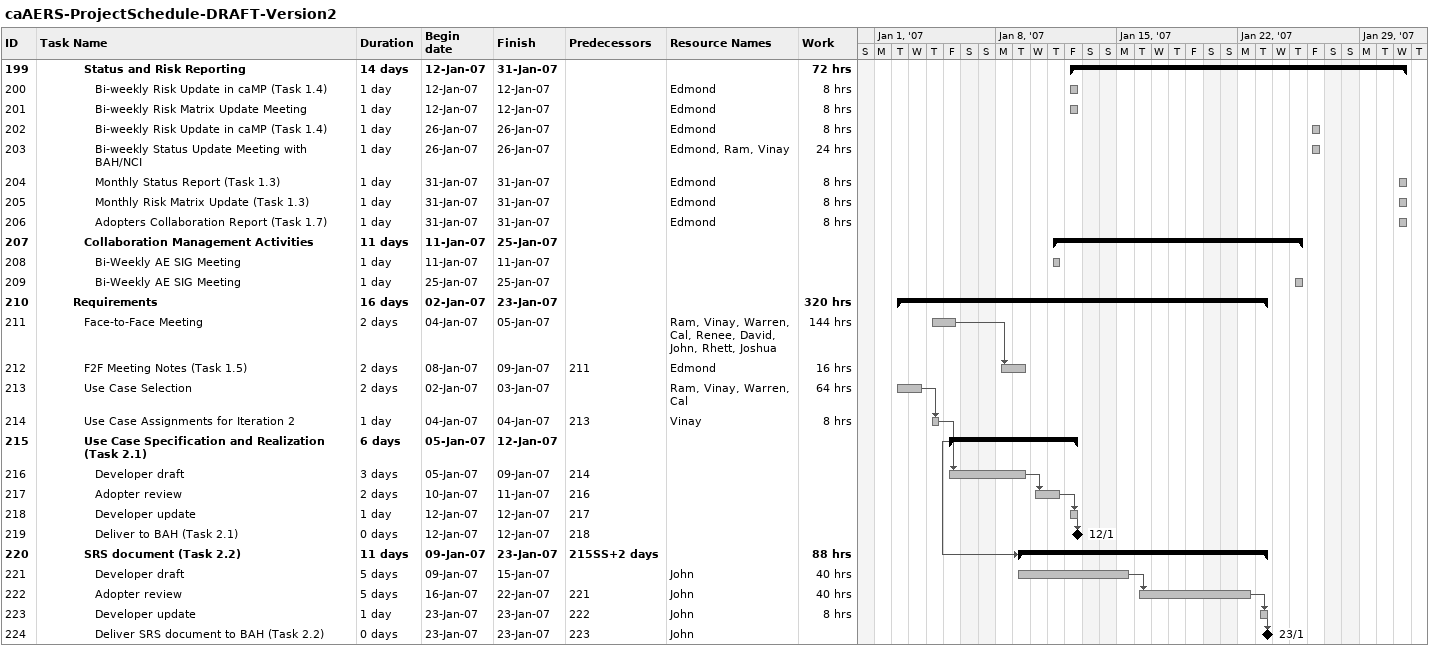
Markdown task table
caAERS-ProjectSchedule-DRAFT-Version2

| ID | Level | Task | Duration | Start | Finish | Predecessors | Resources | Work (h) |
|---|---|---|---|---|---|---|---|---|
| 199 | 5 | **Status and Risk Reporting** | 14d | 2007-01-12 | 2007-01-31 |  |  | 72 |
| 200 | 6 | Bi-weekly Risk Update in caMP (Task 1.4) | 1d | 2007-01-12 | 2007-01-12 |  | Edmond | 8 |
| 201 | 6 | Bi-weekly Risk Matrix Update Meeting | 1d | 2007-01-12 | 2007-01-12 |  | Edmond | 8 |
| 202 | 6 | Bi-weekly Risk Update in caMP (Task 1.4) | 1d | 2007-01-26 | 2007-01-26 |  | Edmond | 8 |
| 203 | 6 | Bi-weekly Status Update Meeting with BAH/NCI | 1d | 2007-01-26 | 2007-01-26 |  | Edmond, Ram, Vinay | 24 |
| 204 | 6 | Monthly Status Report (Task 1.3) | 1d | 2007-01-31 | 2007-01-31 |  | Edmond | 8 |
| 205 | 6 | Monthly Risk Matrix Update (Task 1.3) | 1d | 2007-01-31 | 2007-01-31 |  | Edmond | 8 |
| 206 | 6 | Adopters Collaboration Report (Task 1.7) | 1d | 2007-01-31 | 2007-01-31 |  | Edmond | 8 |
| 207 | 5 | **Collaboration Management Activities** | 11d | 2007-01-11 | 2007-01-25 |  |  |  |
| 208 | 6 | Bi-Weekly AE SIG Meeting | 1d | 2007-01-11 | 2007-01-11 |  |  |  |
| 209 | 6 | Bi-Weekly AE SIG Meeting | 1d | 2007-01-25 | 2007-01-25 |  |  |  |
| 210 | 4 | **Requirements** | 16d | 2007-01-02 | 2007-01-23 |  |  | 320 |
| 211 | 5 | Face-to-Face Meeting | 2d | 2007-01-04 | 2007-01-05 |  | Ram, Vinay, Warren, Cal, Renee, David, John, Rhett, Joshua | 144 |
| 212 | 5 | F2F Meeting Notes (Task 1.5) | 2d | 2007-01-08 | 2007-01-09 | 211 | Edmond | 16 |
| 213 | 5 | Use Case Selection | 2d | 2007-01-02 | 2007-01-03 |  | Ram, Vinay, Warren, Cal | 64 |
| 214 | 5 | Use Case Assignments for Iteration 2 | 1d | 2007-01-04 | 2007-01-04 | 213 | Vinay | 8 |
| 215 | 5 | **Use Case Specification and Realization (Task 2.1)** | 6d | 2007-01-05 | 2007-01-12 |  |  |  |
| 216 | 6 | Developer draft | 3d | 2007-01-05 | 2007-01-09 | 214 |  |  |
| 217 | 6 | Adopter review | 2d | 2007-01-10 | 2007-01-11 | 216 |  |  |
| 218 | 6 | Developer update | 1d | 2007-01-12 | 2007-01-12 | 217 |  |  |
| 219 | 6 | Deliver to BAH (Task 2.1) | 0d | 2007-01-12 | 2007-01-12 | 218 |  |  |
| 220 | 5 | **SRS document (Task 2.2)** | 11d | 2007-01-09 | 2007-01-23 | 215SS+2d |  | 88 |
| 221 | 6 | Developer draft | 5d | 2007-01-09 | 2007-01-15 |  | John | 40 |
| 222 | 6 | Adopter review | 5d | 2007-01-16 | 2007-01-22 | 221 | John | 40 |
| 223 | 6 | Developer update | 1d | 2007-01-23 | 2007-01-23 | 222 | John | 8 |
| 224 | 6 | Deliver SRS document to BAH (Task 2.2) | 0d | 2007-01-23 | 2007-01-23 | 223 | John |  |
